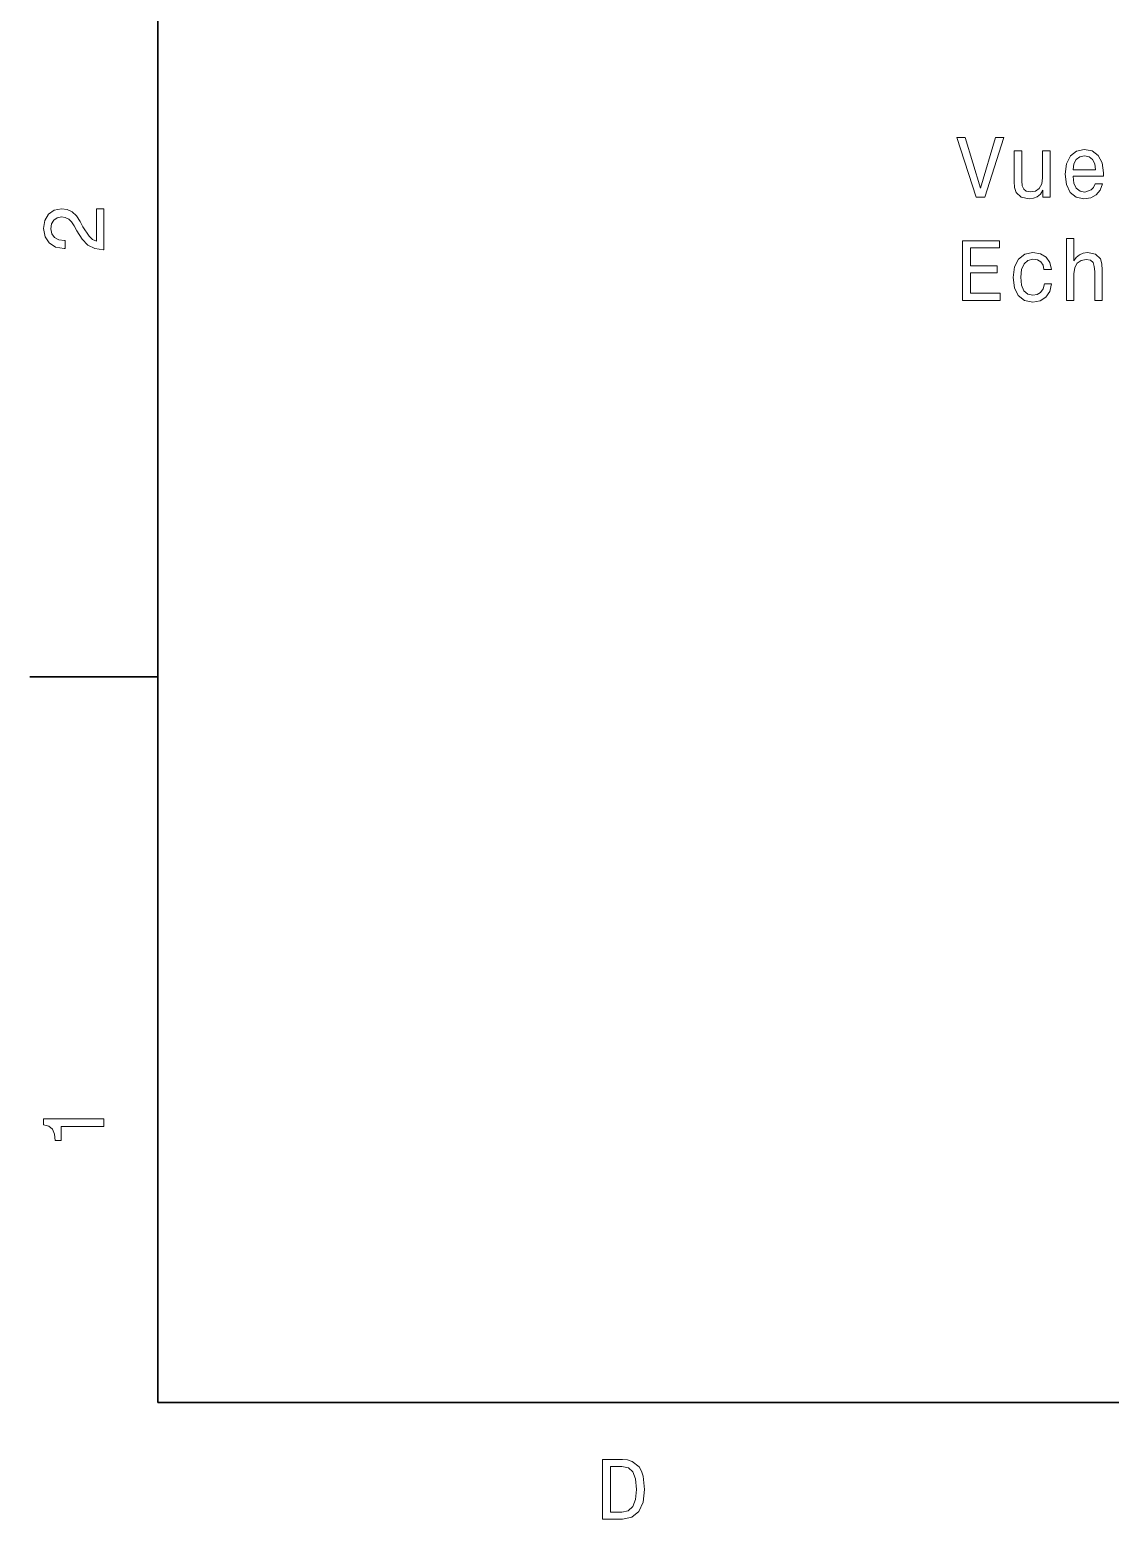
# Model space of a CAD drawing. Extents: x 0 to 297, y 0 to 210.
# Drawn here: x 2.5 to 65.8, y 3.2 to 90.4 of the extents above; entities that cross this region are included whole.
import ezdxf

# ---------------------------------------------------------------- set-up
doc = ezdxf.new("R2010")
doc.units = 0

msp = doc.modelspace()

# ---------------------------------------------------------------- linework, layer by layer
at = {"color": 7, "lineweight": 35}
for p, q in [((10, 200), (10, 10)), ((10, 10), (287, 10))]:
    msp.add_line(p, q, dxfattribs=at)
at = {"color": 7, "lineweight": 35, "ltscale": 0.1875}
msp.add_line((10, 52.5), (2.5, 52.5), dxfattribs=at)
at = {"color": 7, "lineweight": 13}
for points in [[(59.036568, 84.1035), (58.159046, 81.122955), (57.256306, 84.1035), (56.777199, 84.1035), (57.906883, 80.598457), (58.411205, 80.598457), (59.515675, 84.1035)], [(62.239017, 83.306671), (61.795212, 83.306671), (61.795212, 81.743271), (61.744781, 81.380157), (61.598526, 81.117912), (61.371582, 80.956528), (61.074032, 80.906097), (60.836998, 80.946442), (60.685703, 81.067474), (60.599968, 81.274246), (60.579796, 81.566757), (60.579796, 83.306671), (60.13599, 83.306671), (60.13599, 81.526413), (60.151119, 81.168343), (60.246941, 80.870789), (60.539448, 80.598457), (61.008469, 80.50264), (61.260628, 80.537941), (61.477489, 80.628716), (61.664089, 80.785057), (61.815384, 81.012001), (61.815384, 80.598457), (62.239017, 80.598457)], [(63.57547, 81.823959), (65.350685, 81.823959), (65.355728, 82.030731), (65.27504, 82.610703), (65.053139, 83.044426), (64.700111, 83.306671), (64.231094, 83.402489), (63.772156, 83.301628), (63.419132, 83.019203), (63.192184, 82.560272), (63.111496, 81.955086), (63.187141, 81.33477), (63.414089, 80.880875), (63.76207, 80.598457), (64.215958, 80.50264), (64.609329, 80.568199), (64.932098, 80.73967), (65.169128, 81.012001), (65.305298, 81.375114), (64.866539, 81.375114), (64.775757, 81.173386), (64.644638, 81.022087), (64.271439, 80.901054), (63.983974, 80.956528), (63.767113, 81.133041), (63.625904, 81.420502), (63.57547, 81.80883)], [(63.57547, 82.197159), (63.630947, 82.545143), (63.767113, 82.802345), (63.973885, 82.958687), (64.246223, 83.01416), (64.513512, 82.958687), (64.720284, 82.802345), (64.846367, 82.545143), (64.891754, 82.197159)], [(6.833213, 77.519447), (6.833213, 79.925072), (6.399496, 79.925072), (6.399496, 78.023773), (6.162464, 78.129684), (5.965778, 78.311241), (5.607709, 78.871033), (5.456412, 79.168587), (5.239553, 79.501442), (4.987392, 79.738472), (4.689842, 79.874641), (4.351945, 79.925072), (3.928314, 79.839333), (3.595461, 79.602303), (3.383646, 79.239189), (3.307997, 78.770172), (3.393732, 78.286018), (3.630764, 77.91787), (4.009006, 77.680832), (4.508286, 77.600143), (4.578891, 77.600143), (4.578891, 78.059074), (4.538545, 78.059074), (4.195605, 78.104462), (3.943444, 78.240631), (3.782061, 78.457489), (3.726585, 78.744957), (3.777017, 79.03746), (3.903098, 79.254318), (4.099784, 79.395531), (4.346902, 79.445961), (4.578891, 79.41066), (4.775577, 79.314842), (4.947046, 79.153458), (5.098343, 78.931557), (5.259727, 78.634003), (5.572406, 78.139771), (5.90526, 77.791786), (6.308718, 77.585014), (6.818084, 77.519447)], [(57.099968, 74.551628), (59.318989, 74.551628), (59.318989, 74.975258), (57.563942, 74.975258), (57.563942, 76.160416), (59.127346, 76.160416), (59.127346, 76.579002), (57.563942, 76.579002), (57.563942, 77.627998), (59.278641, 77.627998), (59.278641, 78.051628), (57.099968, 78.051628)], [(63.187141, 74.551628), (63.630947, 74.551628), (63.630947, 76.115028), (63.676334, 76.473099), (63.82259, 76.735344), (64.049538, 76.896729), (64.352127, 76.957245), (64.5942, 76.906815), (64.745499, 76.770645), (64.821152, 76.543701), (64.846367, 76.241112), (64.846367, 74.551628), (65.290169, 74.551628), (65.290169, 76.331886), (65.269997, 76.689957), (65.179214, 76.987511), (64.881668, 77.259842), (64.417694, 77.355659), (64.165527, 77.320358), (63.948669, 77.224541), (63.767113, 77.073242), (63.630947, 76.86647), (63.630947, 78.172668), (63.187141, 78.172668)], [(61.875904, 76.362144), (62.314663, 76.362144), (62.223885, 76.765602), (62.007027, 77.083328), (61.669132, 77.280014), (61.23037, 77.355659), (60.74622, 77.254799), (60.378063, 76.972374), (60.146076, 76.513443), (60.065384, 75.89817), (60.141033, 75.287941), (60.367977, 74.834045), (60.726048, 74.551628), (61.21524, 74.455811), (61.648956, 74.531456), (61.986855, 74.743271), (62.218842, 75.076126), (62.319706, 75.519928), (61.896076, 75.519928), (61.820427, 75.237511), (61.679218, 75.025688), (61.477489, 74.894569), (61.23037, 74.854225), (60.922733, 74.919785), (60.700832, 75.121513), (60.564663, 75.449326), (60.519276, 75.9133), (60.564663, 76.367188), (60.705875, 76.695), (60.932819, 76.896729), (61.23037, 76.967331), (61.492619, 76.921944), (61.689304, 76.805954), (61.820427, 76.614311)], [(6.833213, 26.159222), (6.833213, 26.618156), (3.307997, 26.618156), (3.307997, 26.275217), (3.615634, 26.184439), (3.822406, 26.002882), (3.943444, 25.725506), (3.98379, 25.34222), (4.341859, 25.34222), (4.341859, 26.159222)], [(37.194958, 6.666787), (36.029972, 6.666787), (36.029972, 3.166787), (37.194958, 3.166787), (37.744667, 3.277738), (38.153168, 3.615634), (38.405331, 4.165346), (38.496109, 4.916787), (38.415417, 5.683357), (38.314552, 5.985951), (38.173344, 6.228026), (37.764839, 6.555836), (37.497551, 6.636527)], [(37.159653, 6.248199), (37.542938, 6.17255), (37.805187, 5.940562), (37.961525, 5.527017), (38.011959, 4.916787), (37.956482, 4.326729), (37.800144, 3.913184), (37.532852, 3.666066), (37.159653, 3.585375), (36.498989, 3.585375), (36.498989, 6.248199)]]:
    msp.add_lwpolyline(points, close=True, dxfattribs=at)

doc.saveas('drawing.dxf')
